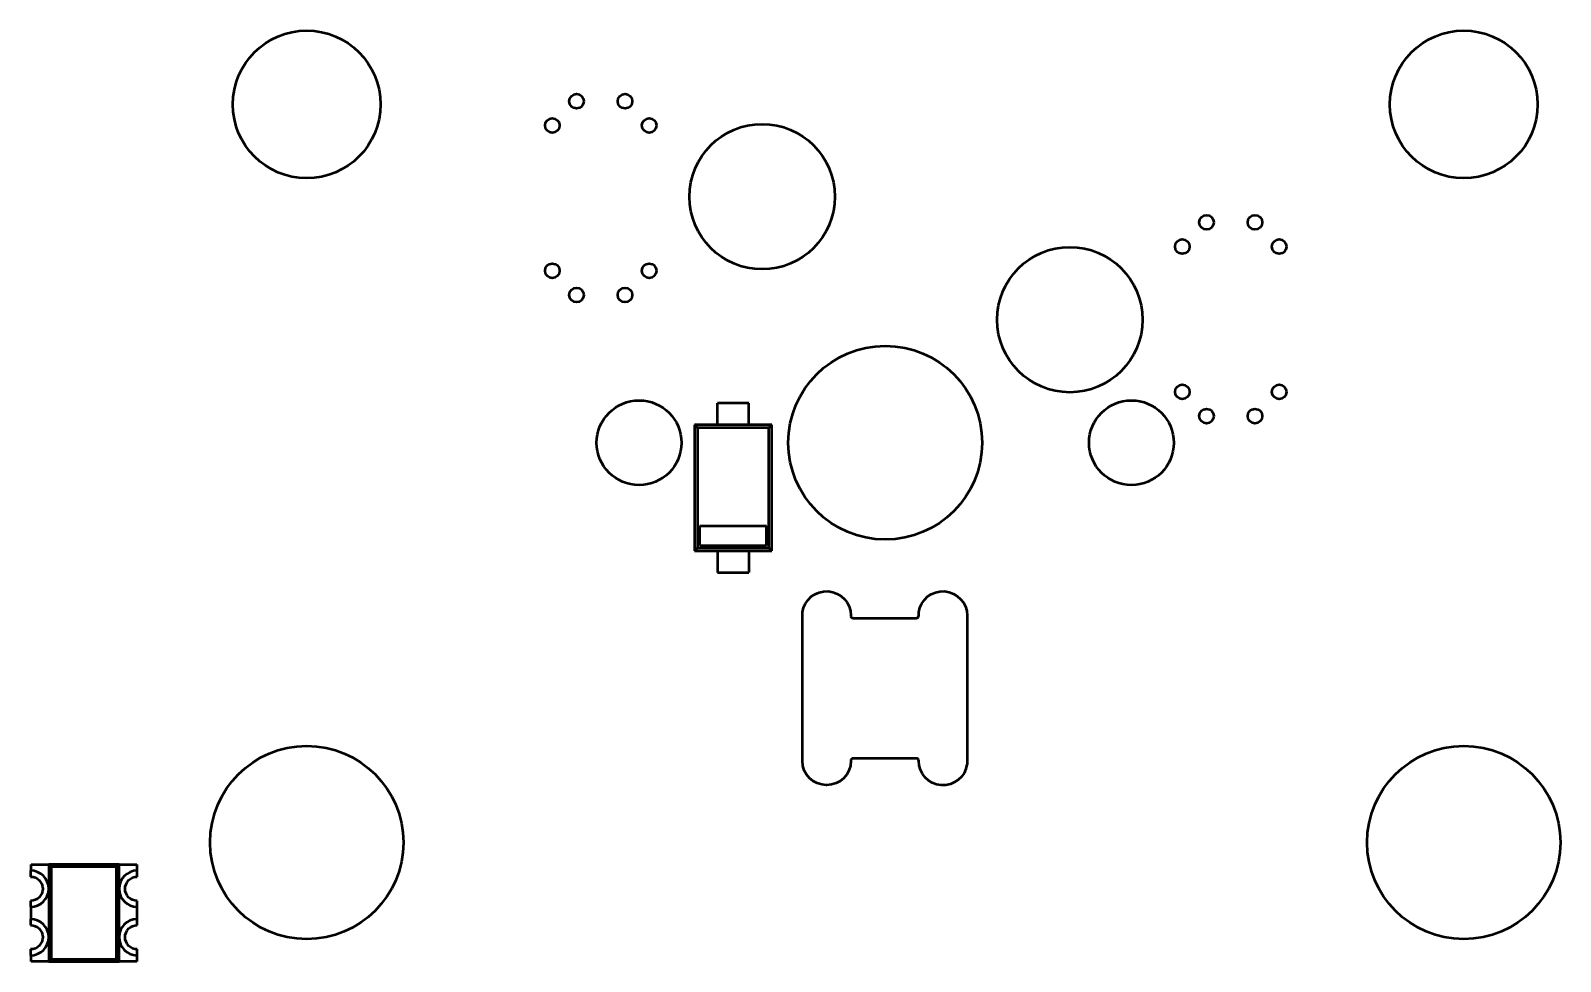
# Model space of a CAD drawing. Header units: millimetres. Extents: x 43 to 387, y 137 to 261.
# Drawn here: x 111.44 to 143.01, y 155.26 to 174.48 of the extents above; entities that cross this region are included whole.
import ezdxf

# ---------------------------------------------------------------- set-up
doc = ezdxf.new("R2010")
doc.units = ezdxf.units.MM
doc.header["$LTSCALE"] = 0.75
doc.layers.add('Visible', color=7, linetype='Continuous', lineweight=50)

msp = doc.modelspace()

# ---------------------------------------------------------------- linework, layer by layer
at = {"layer": 'Visible', "extrusion": (0, 0, -1)}
for p, q in [((126.261, 166.786), (125.611, 166.786)), ((125.611, 166.336), (125.611, 166.786)), ((126.261, 166.336), (126.261, 166.786)), ((125.611, 166.336), (125.136, 166.336)), ((125.136, 166.336), (125.199, 166.273)), ((125.136, 166.336), (125.136, 163.736)), ((126.673, 166.273), (125.199, 166.273)), ((125.199, 166.273), (125.199, 163.799)), ((126.261, 166.336), (125.611, 166.336)), ((126.736, 166.336), (126.261, 166.336)), ((126.736, 166.336), (126.673, 166.273)), ((126.673, 163.799), (126.673, 166.273)), ((126.736, 163.736), (126.736, 166.336)), ((125.249, 164.249), (126.623, 164.249)), ((125.249, 163.849), (125.249, 164.249)), ((126.623, 163.849), (126.623, 164.249)), ((125.249, 163.849), (126.623, 163.849)), ((125.136, 163.736), (125.199, 163.799)), ((125.136, 163.736), (125.611, 163.736)), ((125.199, 163.799), (126.673, 163.799)), ((125.611, 163.736), (126.261, 163.736)), ((125.611, 163.736), (125.611, 163.286)), ((126.261, 163.736), (126.736, 163.736)), ((126.261, 163.736), (126.261, 163.286)), ((126.736, 163.736), (126.673, 163.799)), ((125.611, 163.286), (126.261, 163.286)), ((127.363, 162.398), (127.366, 162.47)), ((127.363, 159.398), (127.363, 162.398)), ((128.363, 162.398), (128.365, 162.378)), ((128.413, 162.348), (129.713, 162.348)), ((129.713, 162.348), (129.733, 162.35)), ((129.763, 162.398), (129.766, 162.47)), ((130.763, 162.398), (130.763, 159.398)), ((128.413, 159.448), (128.393, 159.446)), ((129.713, 159.448), (128.413, 159.448)), ((129.763, 159.398), (129.761, 159.418)), ((130.763, 159.398), (130.761, 159.327)), ((111.447, 157.258), (113.627, 157.258)), ((111.447, 157.133), (111.447, 157.258)), ((111.861, 157.209), (111.812, 157.258)), ((111.812, 157.258), (111.812, 155.258)), ((113.262, 157.258), (111.812, 157.258)), ((111.861, 157.209), (111.861, 155.307)), ((113.213, 157.209), (111.861, 157.209)), ((113.213, 157.209), (113.262, 157.258)), ((113.213, 155.307), (113.213, 157.209)), ((113.262, 155.764), (113.262, 157.258)), ((113.627, 157.258), (113.627, 157.133)), ((111.447, 157.133), (111.437, 157.133)), ((111.437, 157.133), (111.437, 157.008)), ((113.627, 157.133), (113.637, 157.133)), ((113.637, 157.008), (113.637, 157.133)), ((111.437, 156.508), (111.437, 156.383)), ((111.447, 156.383), (111.437, 156.383)), ((111.447, 156.133), (111.447, 156.383)), ((113.627, 156.383), (113.627, 156.133)), ((113.627, 156.383), (113.637, 156.383)), ((113.637, 156.383), (113.637, 156.508)), ((111.447, 156.133), (111.437, 156.133)), ((111.437, 156.133), (111.437, 156.008)), ((113.637, 156.133), (113.627, 156.133)), ((113.637, 156.008), (113.637, 156.133)), ((113.262, 155.258), (113.262, 155.752)), ((111.437, 155.508), (111.437, 155.383)), ((111.447, 155.383), (111.437, 155.383)), ((111.447, 155.258), (111.447, 155.383)), ((113.627, 155.383), (113.627, 155.258)), ((113.627, 155.383), (113.637, 155.383)), ((113.637, 155.383), (113.637, 155.508)), ((113.627, 155.258), (111.447, 155.258)), ((111.861, 155.307), (111.812, 155.258)), ((111.812, 155.258), (113.262, 155.258)), ((111.861, 155.307), (113.213, 155.307)), ((113.213, 155.307), (113.262, 155.258))]:
    msp.add_line(p, q, dxfattribs=at)
at = {"layer": 'Visible'}
for centre, radius in [((117.135, 172.953), 1.524), ((141.011, 172.953), 1.524), ((122.703, 173.018), 0.15), ((123.703, 173.018), 0.15), ((122.203, 172.518), 0.15), ((124.203, 172.518), 0.15), ((126.533, 171.048), 1.5), ((135.703, 170.518), 0.15), ((136.703, 170.518), 0.15), ((135.203, 170.018), 0.15), ((137.203, 170.018), 0.15), ((132.883, 168.508), 1.5), ((122.203, 169.518), 0.15), ((124.203, 169.518), 0.15), ((122.703, 169.018), 0.15), ((123.703, 169.018), 0.15), ((129.073, 165.968), 2), ((135.203, 167.018), 0.15), ((137.203, 167.018), 0.15), ((123.993, 165.968), 0.875), ((134.153, 165.968), 0.875), ((135.703, 166.518), 0.15), ((136.703, 166.518), 0.15), ((117.135, 157.713), 1.994), ((141.011, 157.713), 1.994)]:
    msp.add_circle(centre, radius, dxfattribs=at)
at = {"layer": 'Visible', "extrusion": (0, 0, -1)}
for centre, radius, start, end in [((-127.862, 162.4), 0.501, 8.0344, 180.1684), ((-130.262, 162.4), 0.501, 8.0344, 180.1684), ((-127.863, 159.398), 0.5, 180, 0), ((-130.264, 159.397), 0.501, 188.0344, 0.1684), ((-111.437, 156.758), 0.25, 90, 270), ((-113.637, 156.758), 0.25, 270, 90), ((-111.437, 155.758), 0.25, 90, 270), ((-113.637, 155.758), 0.25, 270, 90)]:
    msp.add_arc(centre, radius, start, end, dxfattribs=at)
at = {"layer": 'Visible'}
for centre, radius, start, end in [((128.409, 162.395), 0.0465, 200.4231, 275.5364), ((129.717, 162.394), 0.0465, 290.4231, 5.5364), ((128.41, 159.403), 0.0465, 110.4231, 185.5364), ((129.718, 159.402), 0.0465, 20.4231, 95.5364), ((111.437, 156.758), 0.375, 270, 90), ((113.637, 156.758), 0.375, 90, 270), ((111.437, 155.758), 0.375, 270, 90), ((113.637, 155.758), 0.375, 91.5275, 268.4725)]:
    msp.add_arc(centre, radius, start, end, dxfattribs=at)

doc.saveas('drawing.dxf')
